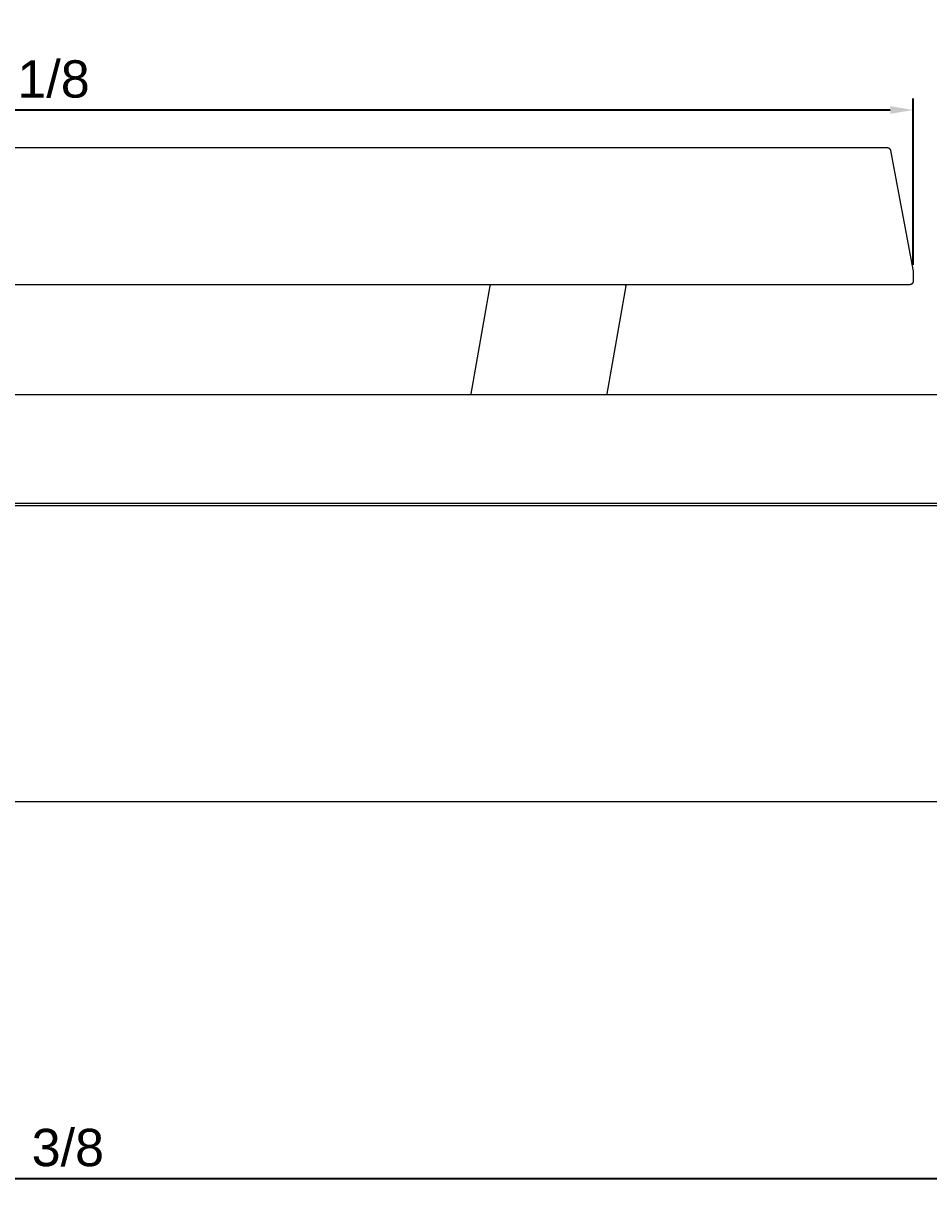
# Model space of a CAD drawing. Header units: inches. Extents: x -10 to 196, y -3 to 133.
# Drawn here: x 60.1 to 99.5, y 81.3 to 132.7 of the extents above; entities that cross this region are included whole.
import ezdxf

# ---------------------------------------------------------------- set-up
doc = ezdxf.new("R2010")
doc.units = ezdxf.units.IN
doc.layers.add('ZANO_R', color=7, linetype='Continuous', lineweight=0)
doc.layers.add('ZANO_W', color=1, linetype='Continuous', lineweight=0)
doc.styles.get("Standard").update_dxf_attribs({"font": 'arial.ttf'})
doc.dimstyles.new('amerykanie', dxfattribs={"dimtxt": 50, "dimasz": 50, "dimexe": 0.5, "dimexo": 0.5, "dimgap": 1, "dimtad": 1, "dimdec": 0, "dimzin": 0, "dimlunit": 5, "dimtxsty": 'Standard', "dimcen": 0.09, "dimclrd": 1, "dimclre": 1, "dimclrt": 1, "dimazin": 0, "dimtfac": 1, "dimtdec": 0, "dimtmove": 0, "dimatfit": 3, "dimfxl": 1, "dimtzin": 0, "dimarcsym": 1})

# ---------------------------------------------------------------- blocks, each defined once
blk = doc.blocks.new('*D374')
at = {"layer": 'ZANO_W', "color": 1, "lineweight": -2}
for p, q in [((20.766, 122.195), (20.766, 129.445)), ((98.86, 122.195), (98.86, 129.445)), ((21.766, 128.945), (97.86, 128.945))]:
    blk.add_line(p, q, dxfattribs=at)
at = {"layer": 'ZANO_W', "color": 1}
for points in [[(21.766, 129.111), (21.766, 128.778), (20.766, 128.945)], [(97.86, 128.778), (97.86, 129.111), (98.86, 128.945)]]:
    blk.add_solid(points, dxfattribs=at)
at = {"layer": 'ZANO_W', "color": 1, "insert": (59.813, 130.285), "char_height": 1.625, "attachment_point": 5}
blk.add_mtext('78 1/8', dxfattribs=at)
blk = doc.blocks.new('*D375')
at = {"layer": 'ZANO_W', "color": 1, "lineweight": -2}
for p, q in [((5.107, 98.326), (5.107, 81.901)), ((114.504, 98.326), (114.504, 81.901)), ((6.107, 82.401), (113.504, 82.401))]:
    blk.add_line(p, q, dxfattribs=at)
at = {"layer": 'ZANO_W', "color": 1}
for points in [[(6.107, 82.568), (6.107, 82.234), (5.107, 82.401)], [(113.504, 82.234), (113.504, 82.568), (114.504, 82.401)]]:
    blk.add_solid(points, dxfattribs=at)
at = {"layer": 'ZANO_W', "color": 1, "insert": (59.805, 83.742), "char_height": 1.625, "attachment_point": 5}
blk.add_mtext('109 3/8', dxfattribs=at)
blk = doc.blocks.new('*D379')
at = {"layer": 'ZANO_W', "color": 1, "lineweight": -2}
blk.add_arc((154.989, 98.826), 6.591, 93.012, 171.298, dxfattribs=at)
at = {"layer": 'ZANO_W', "color": 1}
for points in [[(154.639, 105.241), (154.646, 105.574), (155.642, 105.384)], [(148.308, 99.836), (148.64, 99.811), (148.398, 98.826)]]:
    blk.add_solid(points, dxfattribs=at)
at = {"layer": 'ZANO_W', "color": 1, "insert": (149.666, 104.705), "char_height": 1.625, "attachment_point": 5, "rotation": 42.155}
blk.add_mtext("95%%d41'", dxfattribs=at)

msp = doc.modelspace()

# ---------------------------------------------------------------- linework, layer by layer
at = {"layer": 'ZANO_R'}
for p, q in [((21.90959, 127.30802), (97.71673, 127.30802)), ((21.90959, 127.30802), (97.71673, 127.30802)), ((97.71673, 127.30802), (97.72219, 127.30792)), ((97.72219, 127.30792), (97.72763, 127.30764)), ((97.72763, 127.30764), (97.73307, 127.30717)), ((97.73307, 127.30717), (97.73848, 127.30651)), ((97.73848, 127.30651), (97.74387, 127.30566)), ((97.74387, 127.30566), (97.74923, 127.30463)), ((97.74923, 127.30463), (97.75454, 127.30341)), ((97.75454, 127.30341), (97.75981, 127.30201)), ((97.75981, 127.30201), (97.76503, 127.30043)), ((97.76503, 127.30043), (97.77019, 127.29867)), ((97.77019, 127.29867), (97.77529, 127.29673)), ((97.77529, 127.29673), (97.78032, 127.29461)), ((97.78032, 127.29461), (97.78527, 127.29233)), ((97.78527, 127.29233), (97.79014, 127.28987)), ((97.79014, 127.28987), (97.79492, 127.28724)), ((97.79492, 127.28724), (97.79961, 127.28445)), ((97.79961, 127.28445), (97.80419, 127.2815)), ((97.80419, 127.2815), (97.80868, 127.2784)), ((97.80868, 127.2784), (97.81305, 127.27514)), ((97.81305, 127.27514), (97.8173, 127.27173)), ((97.8173, 127.27173), (97.82144, 127.26817)), ((97.82144, 127.26817), (97.82545, 127.26448)), ((97.82545, 127.26448), (97.82933, 127.26064)), ((97.82933, 127.26064), (97.83308, 127.25668)), ((97.83308, 127.25668), (97.83668, 127.25259)), ((97.83668, 127.25259), (97.84014, 127.24837)), ((97.84014, 127.24837), (97.84346, 127.24404)), ((97.84346, 127.24404), (97.84662, 127.2396)), ((97.84662, 127.2396), (97.84963, 127.23504)), ((97.84963, 127.23504), (97.85247, 127.23039)), ((97.85247, 127.23039), (97.85516, 127.22564)), ((97.85516, 127.22564), (97.85767, 127.22081)), ((97.85767, 127.22081), (97.86002, 127.21588)), ((97.86002, 127.21588), (97.8622, 127.21088)), ((97.8622, 127.21088), (97.8642, 127.20581)), ((97.8642, 127.20581), (97.86603, 127.20067)), ((97.86603, 127.20067), (97.86768, 127.19547)), ((97.86768, 127.19547), (97.86914, 127.19022)), ((97.86914, 127.19022), (97.87042, 127.18492)), ((97.87042, 127.18492), (97.87152, 127.17957)), ((97.87152, 127.17957), (98.85735, 121.92587)), ((98.85735, 121.92587), (98.85817, 121.92107)), ((98.85817, 121.92107), (98.85884, 121.91625)), ((98.85884, 121.91625), (98.85937, 121.91141)), ((98.85937, 121.91141), (98.85975, 121.90655)), ((98.85975, 121.90655), (98.85997, 121.90169)), ((98.85997, 121.90169), (98.86005, 121.89682)), ((98.86005, 121.89682), (98.86005, 121.49284)), ((98.70256, 121.33535), (20.92376, 121.33535)), ((79.59627, 116.57754), (80.42616, 121.28411)), ((80.42849, 121.33535), (80.42616, 121.28411)), ((86.33202, 121.28411), (85.50212, 116.57754)), ((86.33202, 121.28411), (86.33435, 121.33535)), ((86.33692, 121.33535), (86.33202, 121.28411)), ((98.70793, 121.33544), (98.70256, 121.33535)), ((98.7133, 121.33572), (98.70793, 121.33544)), ((98.71866, 121.33618), (98.7133, 121.33572)), ((98.724, 121.33682), (98.71866, 121.33618)), ((98.72932, 121.33764), (98.724, 121.33682)), ((98.7346, 121.33864), (98.72932, 121.33764)), ((98.73985, 121.33983), (98.7346, 121.33864)), ((98.74505, 121.34119), (98.73985, 121.33983)), ((98.7502, 121.34273), (98.74505, 121.34119)), ((98.7553, 121.34444), (98.7502, 121.34273)), ((98.76033, 121.34633), (98.7553, 121.34444)), ((98.7653, 121.34839), (98.76033, 121.34633)), ((98.7702, 121.35061), (98.7653, 121.34839)), ((98.77501, 121.35301), (98.7702, 121.35061)), ((98.77974, 121.35556), (98.77501, 121.35301)), ((98.78439, 121.35828), (98.77974, 121.35556)), ((98.78893, 121.36115), (98.78439, 121.35828)), ((98.79338, 121.36417), (98.78893, 121.36115)), ((98.79772, 121.36735), (98.79338, 121.36417)), ((98.80195, 121.37067), (98.79772, 121.36735)), ((98.80606, 121.37414), (98.80195, 121.37067)), ((98.81005, 121.37774), (98.80606, 121.37414)), ((98.81392, 121.38148), (98.81005, 121.37774)), ((98.81766, 121.38534), (98.81392, 121.38148)), ((98.82126, 121.38934), (98.81766, 121.38534)), ((98.82472, 121.39345), (98.82126, 121.38934)), ((98.82805, 121.39768), (98.82472, 121.39345)), ((98.83122, 121.40202), (98.82805, 121.39768)), ((98.83425, 121.40646), (98.83122, 121.40202)), ((98.83712, 121.41101), (98.83425, 121.40646)), ((98.83983, 121.41565), (98.83712, 121.41101)), ((98.84239, 121.42038), (98.83983, 121.41565)), ((98.84478, 121.4252), (98.84239, 121.42038)), ((98.84701, 121.43009), (98.84478, 121.4252)), ((98.84907, 121.43506), (98.84701, 121.43009)), ((98.85095, 121.4401), (98.84907, 121.43506)), ((98.85267, 121.4452), (98.85095, 121.4401)), ((98.85421, 121.45035), (98.85267, 121.4452)), ((98.85557, 121.45555), (98.85421, 121.45035)), ((98.85675, 121.4608), (98.85557, 121.45555)), ((98.85776, 121.46608), (98.85675, 121.4608)), ((98.85858, 121.47139), (98.85776, 121.46608)), ((98.85922, 121.47673), (98.85858, 121.47139)), ((98.85968, 121.48209), (98.85922, 121.47673)), ((98.85995, 121.48746), (98.85968, 121.48209)), ((98.86005, 121.49284), (98.85995, 121.48746)), ((108.84669, 116.54368), (10.78244, 116.54368)), ((104.72038, 111.70088), (14.89044, 111.70088)), ((15.19215, 111.81899), (104.43698, 111.81899))]:
    msp.add_line(p, q, dxfattribs=at)
msp.add_lwpolyline([(-6.08548, 98.82611), (196.38608, 98.82611)], dxfattribs=at)

# ---------------------------------------------------------------- dimensions: what is measured, and where the dimension line sits
at = {"layer": 'ZANO_W'}
for base, p1, p2, picture, middle in [((98.86005, 128.9445), (20.76627, 121.69483), (98.86005, 121.69483), '*D374', (59.81316, 130.28472)), ((114.5040284, 82.4009498), (5.1067776, 98.8261075), (114.5040284, 98.8261075), '*D375', (59.805403, 83.7417155))]:
    dim = msp.add_linear_dim(base=base, p1=p1, p2=p2, dimstyle='amerykanie', override={"dimtxt": 1.625, "dimasz": 1, "dimgap": 0.5, "dimdec": 4, "dimaunit": 1, "dimadec": 1, "dimtdec": 4, "dimtmove": 1, "dimfrac": 2}, dxfattribs=at)
    dim.commit()
    dim.dimension.update_dxf_attribs({"geometry": picture, "text_midpoint": middle})
dim = msp.add_angular_dim_2l(base=(152.0783, 104.73917), line1=((156.71673, 116.16887), (154.99129, 98.85178)), line2=((4.67944, 98.82611), (186.18484, 98.82611)), dimstyle='amerykanie', override={"dimtxt": 1.625, "dimasz": 1, "dimgap": 0.5, "dimdec": 4, "dimaunit": 1, "dimadec": 1, "dimtdec": 4, "dimtmove": 1, "dimfrac": 2}, dxfattribs=at)
dim.commit()
dim.dimension.update_dxf_attribs({"geometry": '*D379', "text_midpoint": (149.66612, 104.70542)})

doc.saveas('drawing.dxf')
